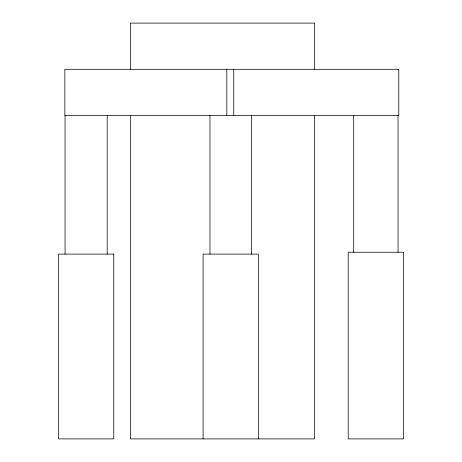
<?xml version="1.0" encoding="UTF-8"?>
<svg xmlns="http://www.w3.org/2000/svg" width="462" height="462" viewBox="0 0 462 462"><rect width="100%" height="100%" fill="white"/><g stroke="black" fill="none" stroke-linecap="round" stroke-linejoin="round"><path stroke-width="0.69" d="M398.042 115.5L398.042 252.252M353.701 115.5L353.701 252.252M314.645 69.3L314.645 23.1L130.336 23.1L130.336 69.3M314.645 115.5L314.645 438.9L130.336 438.9L130.336 115.5M258.379 438.9L258.379 254.1L203.089 254.1L203.089 438.9M251.507 115.5L251.507 254.1M233.772 69.3L233.772 115.5M226.825 69.3L226.825 115.5M209.962 115.5L209.962 254.1M107.19 115.5L107.19 254.1M65.067 115.5L65.067 254.1M398.798 69.3L64.847 69.3L64.847 115.5L398.798 115.5L398.798 69.3M403.517 252.252L348.227 252.252L348.227 438.9L403.517 438.9L403.517 252.252M113.773 254.1L58.483 254.1L58.483 438.9L113.773 438.9L113.773 254.1"/></g></svg>
